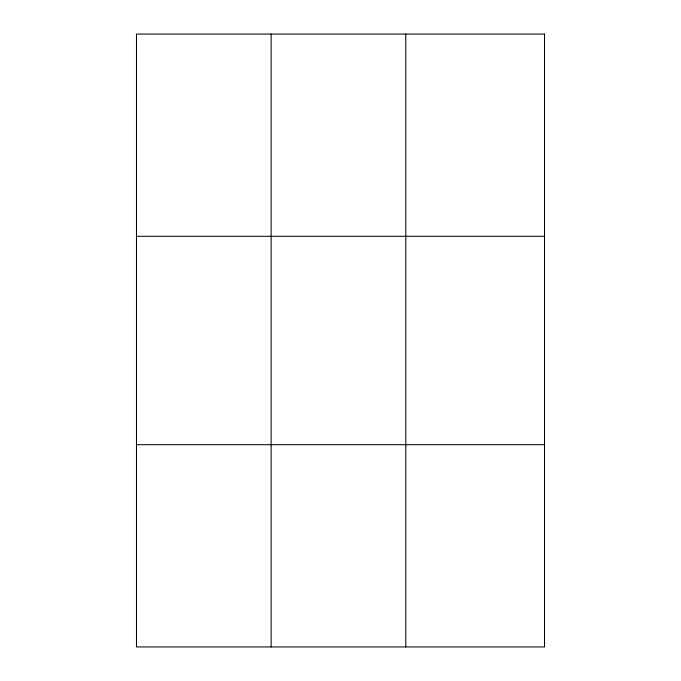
<?xml version="1.0" encoding="UTF-8"?>
<svg xmlns="http://www.w3.org/2000/svg" width="681" height="681" viewBox="0 0 681 681"><rect width="100%" height="100%" fill="white"/><g stroke="black" fill="none" stroke-linecap="round" stroke-linejoin="round"><path stroke-width="1.02" d="M271.132 646.95L271.132 34.05M405.782 646.95L405.782 34.05M136.481 236.307L544.519 236.307M136.481 444.693L544.519 444.693M544.519 34.05L136.481 34.05L136.481 646.95L544.519 646.95L544.519 34.05"/></g></svg>
